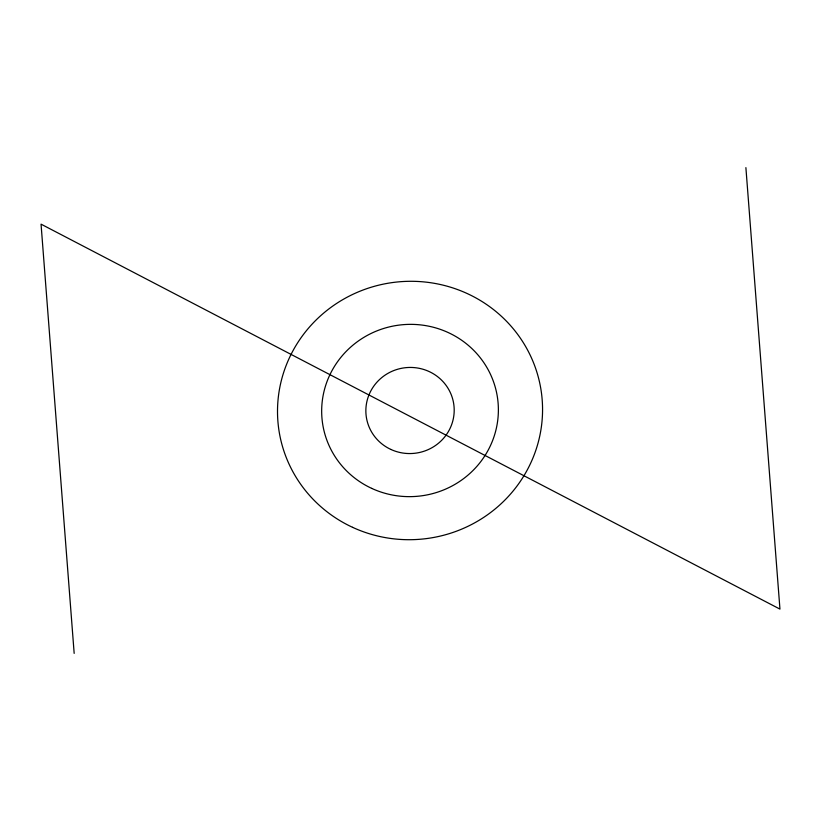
<?xml version="1.0" encoding="UTF-8"?>
<svg xmlns="http://www.w3.org/2000/svg" width="821" height="821" viewBox="0 0 821 821"><rect width="100%" height="100%" fill="white"/><g stroke="black" fill="none" stroke-linecap="round" stroke-linejoin="round"><path stroke-width="1.23" d="M745.889 167.617L779.95 609.11L41.05 224.154L74.167 653.383M352.558 527.318A132.591 129.143 -7.8 0 0 542.188 399.899A132.591 129.143 -7.8 0 0 335.348 304.283A132.591 129.143 -7.8 0 0 352.558 527.318M371.708 488.382A88.391 86.092 -7.8 0 0 498.131 403.429A88.391 86.092 -7.8 0 0 360.234 339.689A88.391 86.092 -7.8 0 0 371.708 488.382M390.868 449.436A44.201 43.051 -7.8 0 0 454.075 406.97A44.201 43.051 -7.8 0 0 385.131 375.094A44.201 43.051 -7.8 0 0 390.868 449.436"/></g></svg>
